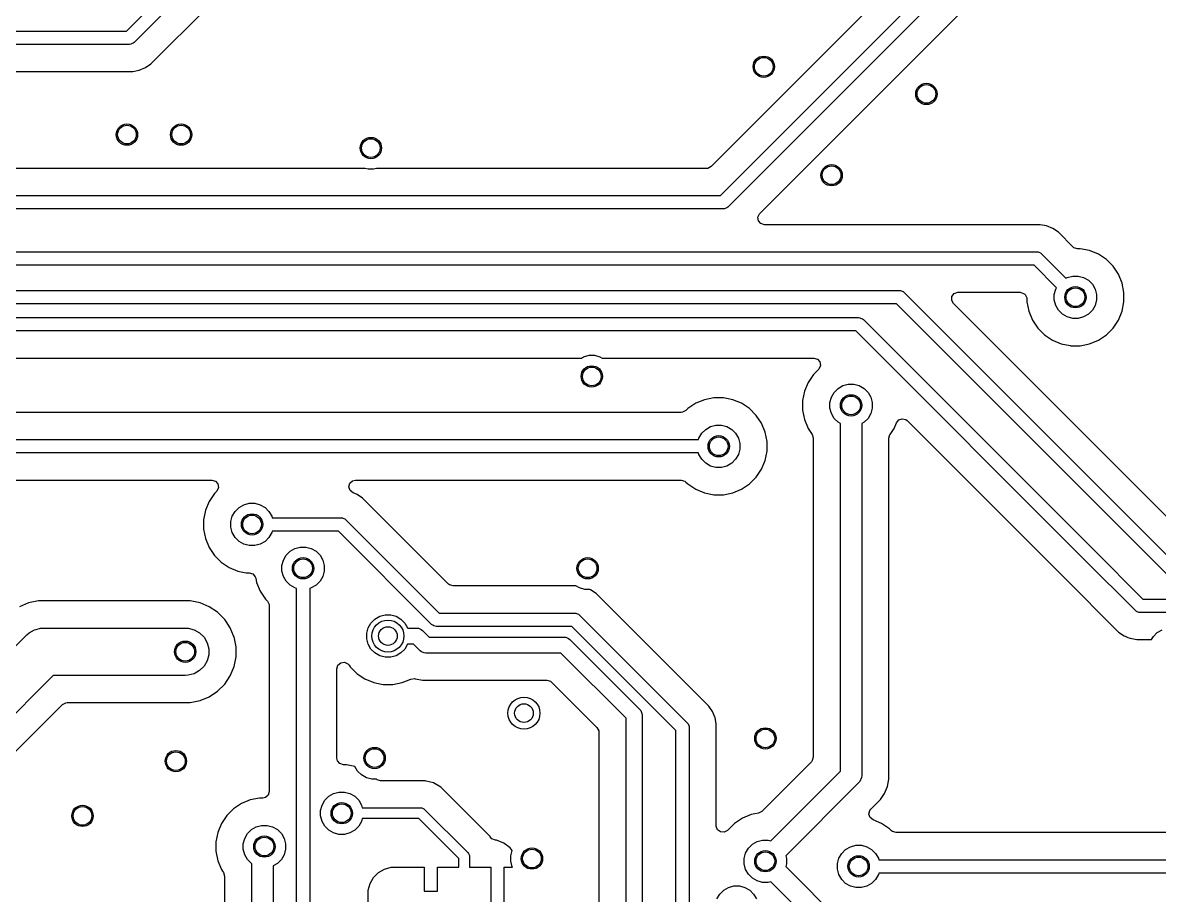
# Model space of a CAD drawing. Header units: inches. Extents: x -2.18 to 1.8, y 0.44 to 2.81.
# Drawn here: x -0.247 to 0.592, y 1.184 to 1.827 of the extents above; entities that cross this region are included whole.
import ezdxf

# ---------------------------------------------------------------- set-up
doc = ezdxf.new("R2010")
doc.units = ezdxf.units.IN
doc.header["$MEASUREMENT"] = 0
doc.layers.add('BLACK', color=250, linetype='CONTINUOUS')

msp = doc.modelspace()

# ---------------------------------------------------------------- linework, layer by layer
at = {"layer": 'BLACK', "linetype": 'CONTINUOUS'}
for p, q in [((0.56677, 2.02704), (0.2611, 1.72137)), ((0.26796, 1.69992), (0.57919, 2.01115)), ((0.58471, 2.00275), (0.27348, 1.69152)), ((0.29709, 1.68682), (0.59157, 1.9813)), ((-0.17022, 1.82138), (-0.13073, 1.86087)), ((-0.11974, 1.85793), (-0.1647, 1.81298)), ((-0.15228, 1.79708), (-0.11032, 1.83904)), ((-0.78396, 1.82138), (-0.17022, 1.82138)), ((-0.1667, 1.81185), (-0.16722, 1.81163)), ((-0.16544, 1.81236), (-0.1667, 1.81185)), ((-0.1647, 1.81298), (-0.16544, 1.81237)), ((-0.16544, 1.81237), (-0.16544, 1.81236)), ((-0.16818, 1.81154), (-0.78193, 1.81154)), ((-0.16722, 1.81163), (-0.16818, 1.81154)), ((-0.16722, 1.81163), (-0.16722, 1.81163)), ((-0.15636, 1.79435), (-0.15228, 1.79708)), ((-0.26309, 1.79152), (-0.16572, 1.79152)), ((-0.16572, 1.79152), (-0.1609, 1.79247)), ((-0.16572, 1.79152), (-0.16572, 1.79152)), ((-0.1609, 1.79247), (-0.15636, 1.79435)), ((0.00588, 1.71994), (-0.31234, 1.71994)), ((0.00794, 1.71939), (0.00588, 1.71994)), ((0.01412, 1.71994), (0.01206, 1.71939)), ((0.25765, 1.71994), (0.01412, 1.71994)), ((0.25868, 1.72005), (0.25765, 1.71994)), ((0.2611, 1.72137), (0.25868, 1.72005)), ((0.01206, 1.71939), (0.00794, 1.71939)), ((-0.32515, 1.69992), (0.26796, 1.69992)), ((0.27, 1.69008), (-0.32515, 1.69008)), ((0.27096, 1.69017), (0.27, 1.69008)), ((0.27148, 1.69039), (0.27096, 1.69017)), ((0.27096, 1.69017), (0.27096, 1.69017)), ((0.27273, 1.69091), (0.27148, 1.69039)), ((0.27348, 1.69152), (0.27273, 1.69091)), ((0.27273, 1.69091), (0.27273, 1.69091)), ((0.29571, 1.68406), (0.29685, 1.68656)), ((0.29685, 1.68656), (0.29709, 1.68682)), ((0.2961, 1.68134), (0.29571, 1.68406)), ((0.2979, 1.67926), (0.2961, 1.68134)), ((0.30054, 1.67848), (0.2979, 1.67926)), ((0.50391, 1.67848), (0.30054, 1.67848)), ((0.50873, 1.67753), (0.50391, 1.67848)), ((0.50391, 1.67848), (0.50391, 1.67848)), ((0.51327, 1.67565), (0.50873, 1.67753)), ((0.50873, 1.67753), (0.50873, 1.67753)), ((0.51736, 1.67292), (0.51327, 1.67565)), ((0.51327, 1.67565), (0.51327, 1.67565)), ((0.52807, 1.6622), (0.51736, 1.67292)), ((0.51736, 1.67292), (0.51736, 1.67292)), ((0.52889, 1.66154), (0.52807, 1.6622)), ((0.53153, 1.66077), (0.52889, 1.66154)), ((0.53352, 1.66077), (0.53153, 1.66077)), ((0.54043, 1.65939), (0.53352, 1.66077)), ((0.53352, 1.66077), (0.53352, 1.66077)), ((-0.34515, 1.65846), (0.50146, 1.65846)), ((0.50146, 1.65846), (0.50242, 1.65837)), ((0.50242, 1.65837), (0.50242, 1.65837)), ((0.50242, 1.65837), (0.50285, 1.65819)), ((0.50285, 1.65819), (0.50419, 1.65764)), ((0.50419, 1.65764), (0.50419, 1.65763)), ((0.50419, 1.65763), (0.50494, 1.65702)), ((0.50494, 1.65702), (0.52298, 1.63898)), ((0.54694, 1.6567), (0.54043, 1.65939)), ((0.54043, 1.65939), (0.54043, 1.65939)), ((0.5528, 1.65278), (0.54694, 1.6567)), ((0.54694, 1.6567), (0.54694, 1.6567)), ((0.55778, 1.6478), (0.5528, 1.65278)), ((0.5528, 1.65278), (0.5528, 1.65278)), ((0.49942, 1.64862), (-0.34515, 1.64862)), ((0.51602, 1.63202), (0.49942, 1.64862)), ((0.5617, 1.64194), (0.55778, 1.6478)), ((0.55778, 1.6478), (0.55778, 1.6478)), ((0.52298, 1.63898), (0.52397, 1.63955)), ((0.52397, 1.63955), (0.52794, 1.64061)), ((0.52794, 1.64061), (0.53206, 1.64061)), ((0.53206, 1.64061), (0.53603, 1.63955)), ((0.53603, 1.63955), (0.53959, 1.63749)), ((0.53959, 1.63749), (0.54249, 1.63459)), ((0.56439, 1.63543), (0.5617, 1.64194)), ((0.5617, 1.64194), (0.5617, 1.64194)), ((0.5617, 1.64194), (0.5617, 1.64194)), ((-0.39515, 1.62992), (0.4, 1.62992)), ((0.4, 1.62992), (0.40096, 1.62983)), ((0.40096, 1.62983), (0.40096, 1.62983)), ((0.40096, 1.62983), (0.40148, 1.62961)), ((0.40148, 1.62961), (0.40273, 1.62909)), ((0.40273, 1.62909), (0.40273, 1.62909)), ((0.40273, 1.62909), (0.40348, 1.62848)), ((0.40348, 1.62848), (0.61204, 1.41992)), ((0.43888, 1.62543), (0.44053, 1.62763)), ((0.44053, 1.62763), (0.44311, 1.62859)), ((0.44311, 1.62859), (0.44346, 1.6286)), ((0.44346, 1.6286), (0.4891, 1.6286)), ((0.4891, 1.6286), (0.49174, 1.62783)), ((0.49174, 1.62783), (0.49256, 1.62717)), ((0.51439, 1.62706), (0.51545, 1.63103)), ((0.51545, 1.63103), (0.51602, 1.63202)), ((0.54249, 1.63459), (0.54455, 1.63103)), ((0.54455, 1.63103), (0.54561, 1.62706)), ((0.56577, 1.62852), (0.56439, 1.63543)), ((0.56577, 1.62148), (0.56577, 1.62852)), ((0.39796, 1.62008), (-0.39515, 1.62008)), ((0.60652, 1.41152), (0.39796, 1.62008)), ((0.43869, 1.62268), (0.43888, 1.62543)), ((0.44, 1.62027), (0.43869, 1.62268)), ((0.6189, 1.44137), (0.44, 1.62027)), ((0.49256, 1.62717), (0.4928, 1.62693)), ((0.4928, 1.62693), (0.49412, 1.62451)), ((0.49412, 1.62451), (0.49423, 1.62347)), ((0.49423, 1.62347), (0.49423, 1.62148)), ((0.49423, 1.62148), (0.49561, 1.61457)), ((0.51439, 1.62294), (0.51439, 1.62706)), ((0.51545, 1.61897), (0.51439, 1.62294)), ((0.51751, 1.61541), (0.51545, 1.61897)), ((0.54455, 1.61897), (0.54249, 1.61541)), ((0.54561, 1.62294), (0.54455, 1.61897)), ((0.54561, 1.62706), (0.54561, 1.62294)), ((0.56439, 1.61457), (0.56577, 1.62148)), ((0.49561, 1.61457), (0.49561, 1.61457)), ((0.49561, 1.61457), (0.4983, 1.60806)), ((0.52041, 1.61251), (0.51751, 1.61541)), ((0.52397, 1.61045), (0.52041, 1.61251)), ((0.52794, 1.60939), (0.52397, 1.61045)), ((0.53603, 1.61045), (0.53206, 1.60939)), ((0.53959, 1.61251), (0.53603, 1.61045)), ((0.54249, 1.61541), (0.53959, 1.61251)), ((0.5617, 1.60806), (0.56439, 1.61457)), ((-0.37504, 1.60992), (0.37, 1.60992)), ((0.37, 1.60992), (0.37096, 1.60983)), ((0.37096, 1.60983), (0.37096, 1.60983)), ((0.37096, 1.60983), (0.37148, 1.60961)), ((0.37148, 1.60961), (0.37273, 1.60909)), ((0.37273, 1.60909), (0.37273, 1.60909)), ((0.37273, 1.60909), (0.37348, 1.60848)), ((0.37348, 1.60848), (0.54348, 1.43848)), ((0.4983, 1.60806), (0.4983, 1.60806)), ((0.4983, 1.60806), (0.50222, 1.6022)), ((0.50222, 1.6022), (0.50222, 1.6022)), ((0.50222, 1.6022), (0.5072, 1.59722)), ((0.53206, 1.60939), (0.52794, 1.60939)), ((0.5528, 1.59722), (0.55778, 1.6022)), ((0.55778, 1.6022), (0.5617, 1.60806)), ((0.36796, 1.60008), (-0.373, 1.60008)), ((0.53652, 1.43152), (0.36796, 1.60008)), ((0.5072, 1.59722), (0.5072, 1.59722)), ((0.5072, 1.59722), (0.51306, 1.5933)), ((0.54694, 1.5933), (0.5528, 1.59722)), ((0.51306, 1.5933), (0.51306, 1.5933)), ((0.51306, 1.5933), (0.51306, 1.5933)), ((0.51306, 1.5933), (0.51957, 1.59061)), ((0.51957, 1.59061), (0.52608, 1.58931)), ((0.52608, 1.58931), (0.52648, 1.58923)), ((0.52648, 1.58923), (0.52648, 1.58923)), ((0.52648, 1.58923), (0.52648, 1.58923)), ((0.52648, 1.58923), (0.53352, 1.58923)), ((0.53352, 1.58923), (0.54043, 1.59061)), ((0.53352, 1.58923), (0.53352, 1.58923)), ((0.54043, 1.59061), (0.54694, 1.5933)), ((-0.36269, 1.58006), (0.16534, 1.58006)), ((0.16534, 1.58006), (0.16704, 1.58105)), ((0.16704, 1.58105), (0.17102, 1.58211)), ((0.17102, 1.58211), (0.17513, 1.58211)), ((0.17513, 1.58211), (0.1791, 1.58105)), ((0.1791, 1.58105), (0.18081, 1.58006)), ((0.18081, 1.58006), (0.33694, 1.58006)), ((0.33694, 1.58006), (0.33958, 1.57928)), ((0.33958, 1.57928), (0.34138, 1.57721)), ((0.34138, 1.57721), (0.34177, 1.57448)), ((0.34039, 1.57173), (0.33665, 1.56798)), ((0.34063, 1.57198), (0.34039, 1.57173)), ((0.34177, 1.57448), (0.34063, 1.57198)), ((0.33273, 1.56212), (0.33004, 1.55561)), ((0.33665, 1.56798), (0.33273, 1.56212)), ((0.33273, 1.56212), (0.33273, 1.56212)), ((0.33665, 1.56798), (0.33665, 1.56798)), ((0.3584, 1.55973), (0.36237, 1.56079)), ((0.36237, 1.56079), (0.36648, 1.56079)), ((0.36648, 1.56079), (0.37046, 1.55973)), ((0.33004, 1.55561), (0.32866, 1.5487)), ((0.33004, 1.55561), (0.33004, 1.55561)), ((0.34988, 1.5512), (0.35194, 1.55476)), ((0.35194, 1.55476), (0.35484, 1.55767)), ((0.35484, 1.55767), (0.3584, 1.55973)), ((0.37046, 1.55973), (0.37402, 1.55767)), ((0.37402, 1.55767), (0.37692, 1.55476)), ((0.37692, 1.55476), (0.37898, 1.5512)), ((0.24975, 1.5467), (0.24389, 1.54278)), ((0.25626, 1.54939), (0.24975, 1.5467)), ((0.24975, 1.5467), (0.24975, 1.5467)), ((0.26317, 1.55077), (0.25626, 1.54939)), ((0.25626, 1.54939), (0.25626, 1.54939)), ((0.27022, 1.55077), (0.26317, 1.55077)), ((0.26317, 1.55077), (0.26317, 1.55077)), ((0.27713, 1.54939), (0.27022, 1.55077)), ((0.27022, 1.55077), (0.27022, 1.55077)), ((0.28364, 1.5467), (0.27713, 1.54939)), ((0.27713, 1.54939), (0.27713, 1.54939)), ((0.28949, 1.54278), (0.28364, 1.5467)), ((0.28364, 1.5467), (0.28364, 1.5467)), ((0.32866, 1.5487), (0.32866, 1.54165)), ((0.34882, 1.54723), (0.34988, 1.5512)), ((0.34882, 1.54312), (0.34882, 1.54723)), ((0.37898, 1.5512), (0.38004, 1.54723)), ((0.38004, 1.54723), (0.38004, 1.54312)), ((0.23903, 1.53994), (-0.44362, 1.53994)), ((0.24007, 1.54005), (0.23903, 1.53994)), ((0.24248, 1.54137), (0.24007, 1.54005)), ((0.24389, 1.54278), (0.24248, 1.54137)), ((0.24389, 1.54278), (0.24389, 1.54278)), ((0.29448, 1.5378), (0.28949, 1.54278)), ((0.28949, 1.54278), (0.28949, 1.54278)), ((0.29839, 1.53194), (0.29448, 1.5378)), ((0.29448, 1.5378), (0.29448, 1.5378)), ((0.32866, 1.54165), (0.33004, 1.53474)), ((0.34988, 1.53915), (0.34882, 1.54312)), ((0.35194, 1.53559), (0.34988, 1.53915)), ((0.35484, 1.53268), (0.35194, 1.53559)), ((0.37692, 1.53559), (0.37402, 1.53268)), ((0.37898, 1.53915), (0.37692, 1.53559)), ((0.38004, 1.54312), (0.37898, 1.53915)), ((0.39956, 1.53449), (0.40217, 1.53536)), ((0.40217, 1.53536), (0.40483, 1.53468)), ((0.2542, 1.52459), (0.25711, 1.52749)), ((0.25711, 1.52749), (0.26067, 1.52955)), ((0.26067, 1.52955), (0.26464, 1.53061)), ((0.26464, 1.53061), (0.26875, 1.53061)), ((0.26875, 1.53061), (0.27272, 1.52955)), ((0.27272, 1.52955), (0.27628, 1.52749)), ((0.27628, 1.52749), (0.27919, 1.52459)), ((0.30109, 1.52543), (0.29839, 1.53194)), ((0.29839, 1.53194), (0.29839, 1.53194)), ((0.29839, 1.53194), (0.29839, 1.53194)), ((0.33004, 1.53474), (0.33004, 1.53474)), ((0.33004, 1.53474), (0.33273, 1.52823)), ((0.33273, 1.52823), (0.33273, 1.52823)), ((0.33273, 1.52823), (0.33571, 1.52377)), ((0.35656, 1.53169), (0.35484, 1.53268)), ((0.35656, 1.27541), (0.35656, 1.53169)), ((0.37402, 1.53268), (0.3723, 1.53169)), ((0.3723, 1.53169), (0.3723, 1.27215)), ((0.39315, 1.52377), (0.39613, 1.52823)), ((0.39613, 1.52823), (0.39783, 1.53235)), ((0.39613, 1.52823), (0.39613, 1.52823)), ((0.39613, 1.52823), (0.39613, 1.52823)), ((0.39783, 1.53235), (0.39956, 1.53449)), ((0.40483, 1.53468), (0.40579, 1.53393)), ((0.40579, 1.53393), (0.52063, 1.4191)), ((-0.47515, 1.51992), (0.25185, 1.51992)), ((0.25185, 1.51992), (0.25214, 1.52103)), ((0.25214, 1.52103), (0.2542, 1.52459)), ((0.27919, 1.52459), (0.28124, 1.52103)), ((0.28124, 1.52103), (0.28231, 1.51706)), ((0.30246, 1.51852), (0.30109, 1.52543)), ((0.30246, 1.51148), (0.30246, 1.51852)), ((0.33571, 1.52377), (0.33653, 1.52115)), ((0.33653, 1.52115), (0.33654, 1.52106)), ((0.33654, 1.52106), (0.33654, 1.28572)), ((0.39232, 1.52106), (0.3931, 1.5237)), ((0.39232, 1.2694), (0.39232, 1.52106)), ((0.3931, 1.5237), (0.39315, 1.52377)), ((0.25185, 1.51008), (-0.47515, 1.51008)), ((0.25214, 1.50897), (0.25185, 1.51008)), ((0.28231, 1.51294), (0.28124, 1.50897)), ((0.28231, 1.51706), (0.28231, 1.51294)), ((0.30109, 1.50457), (0.30246, 1.51148)), ((0.2542, 1.50541), (0.25214, 1.50897)), ((0.25711, 1.50251), (0.2542, 1.50541)), ((0.26067, 1.50045), (0.25711, 1.50251)), ((0.27628, 1.50251), (0.27272, 1.50045)), ((0.27919, 1.50541), (0.27628, 1.50251)), ((0.28124, 1.50897), (0.27919, 1.50541)), ((0.29839, 1.49806), (0.30109, 1.50457)), ((0.26464, 1.49939), (0.26067, 1.50045)), ((0.26875, 1.49939), (0.26464, 1.49939)), ((0.27272, 1.50045), (0.26875, 1.49939)), ((0.29448, 1.4922), (0.29839, 1.49806)), ((-0.46234, 1.49006), (-0.10731, 1.49006)), ((-0.10731, 1.49006), (-0.10467, 1.48928)), ((-0.10467, 1.48928), (-0.10287, 1.48721)), ((-0.10287, 1.48721), (-0.10248, 1.48448)), ((-0.00615, 1.485), (-0.00547, 1.48767)), ((-0.00528, 1.48239), (-0.00615, 1.485)), ((-0.00547, 1.48767), (-0.00346, 1.48954)), ((-0.00346, 1.48954), (-0.00127, 1.49006)), ((-0.00127, 1.49006), (0.23903, 1.49006)), ((0.23903, 1.49006), (0.24167, 1.48928)), ((0.24167, 1.48928), (0.24248, 1.48863)), ((0.24248, 1.48863), (0.24389, 1.48722)), ((0.24389, 1.48722), (0.24389, 1.48722)), ((0.24389, 1.48722), (0.24975, 1.4833)), ((0.28364, 1.4833), (0.28949, 1.48722)), ((0.28949, 1.48722), (0.29448, 1.4922)), ((-0.10546, 1.48012), (-0.10937, 1.47427)), ((-0.10386, 1.48173), (-0.10546, 1.48012)), ((-0.10546, 1.48012), (-0.10546, 1.48012)), ((-0.10362, 1.48198), (-0.10386, 1.48173)), ((-0.10248, 1.48448), (-0.10362, 1.48198)), ((-0.00314, 1.48067), (-0.00528, 1.48239)), ((-0.00014, 1.47943), (-0.00314, 1.48067)), ((0.00394, 1.4767), (-0.00014, 1.47943)), ((-0.00014, 1.47943), (-0.00014, 1.47943)), ((0.06726, 1.41338), (0.00394, 1.4767)), ((0.00394, 1.4767), (0.00394, 1.4767)), ((0.24975, 1.4833), (0.24975, 1.4833)), ((0.24975, 1.4833), (0.24975, 1.4833)), ((0.24975, 1.4833), (0.25626, 1.48061)), ((0.25626, 1.48061), (0.2622, 1.47943)), ((0.2622, 1.47943), (0.26317, 1.47923)), ((0.26317, 1.47923), (0.26317, 1.47923)), ((0.26317, 1.47923), (0.26317, 1.47923)), ((0.26317, 1.47923), (0.27022, 1.47923)), ((0.27022, 1.47923), (0.27713, 1.48061)), ((0.27022, 1.47923), (0.27022, 1.47923)), ((0.27713, 1.48061), (0.28364, 1.4833)), ((-0.10937, 1.47427), (-0.11207, 1.46776)), ((-0.10937, 1.47427), (-0.10937, 1.47427)), ((-0.09017, 1.46691), (-0.08726, 1.46982)), ((-0.08726, 1.46982), (-0.0837, 1.47187)), ((-0.0837, 1.47187), (-0.07973, 1.47294)), ((-0.07973, 1.47294), (-0.07562, 1.47294)), ((-0.07562, 1.47294), (-0.07165, 1.47187)), ((-0.07165, 1.47187), (-0.06809, 1.46982)), ((-0.06809, 1.46982), (-0.06518, 1.46691)), ((-0.11207, 1.46776), (-0.11344, 1.46085)), ((-0.11344, 1.46085), (-0.11344, 1.4538)), ((-0.11207, 1.46776), (-0.11207, 1.46776)), ((-0.09329, 1.45938), (-0.09223, 1.46335)), ((-0.09223, 1.46335), (-0.09017, 1.46691)), ((-0.06518, 1.46691), (-0.06313, 1.46335)), ((-0.06313, 1.46335), (-0.06283, 1.46224)), ((-0.06283, 1.46224), (-0.01196, 1.46224)), ((-0.01196, 1.46224), (-0.011, 1.46215)), ((-0.011, 1.46215), (-0.011, 1.46215)), ((-0.011, 1.46215), (-0.01059, 1.46198)), ((-0.01059, 1.46198), (-0.00922, 1.46141)), ((-0.00922, 1.46141), (-0.00922, 1.46141)), ((-0.00922, 1.46141), (-0.00848, 1.4608)), ((-0.00848, 1.4608), (0.0604, 1.39193)), ((-0.11344, 1.4538), (-0.11207, 1.44689)), ((-0.09329, 1.45527), (-0.09329, 1.45938)), ((-0.09223, 1.4513), (-0.09329, 1.45527)), ((-0.09017, 1.44774), (-0.09223, 1.4513)), ((-0.06313, 1.4513), (-0.06518, 1.44774)), ((-0.06283, 1.4524), (-0.06313, 1.4513)), ((-0.01399, 1.4524), (-0.06283, 1.4524)), ((0.05488, 1.38353), (-0.01399, 1.4524)), ((-0.11207, 1.44689), (-0.11207, 1.44689)), ((-0.11207, 1.44689), (-0.10937, 1.44038)), ((-0.08726, 1.44483), (-0.09017, 1.44774)), ((-0.0837, 1.44277), (-0.08726, 1.44483)), ((-0.07973, 1.44171), (-0.0837, 1.44277)), ((-0.07165, 1.44277), (-0.07562, 1.44171)), ((-0.06809, 1.44483), (-0.07165, 1.44277)), ((-0.06518, 1.44774), (-0.06809, 1.44483)), ((-0.10937, 1.44038), (-0.10937, 1.44038)), ((-0.10937, 1.44038), (-0.10546, 1.43452)), ((-0.10546, 1.43452), (-0.10546, 1.43452)), ((-0.10546, 1.43452), (-0.10048, 1.42954)), ((-0.07562, 1.44171), (-0.07973, 1.44171)), ((-0.05455, 1.43103), (-0.05249, 1.43459)), ((-0.05249, 1.43459), (-0.04959, 1.43749)), ((-0.04959, 1.43749), (-0.04603, 1.43955)), ((-0.04603, 1.43955), (-0.04206, 1.44061)), ((-0.04206, 1.44061), (-0.03794, 1.44061)), ((-0.03794, 1.44061), (-0.03397, 1.43955)), ((-0.03397, 1.43955), (-0.03041, 1.43749)), ((-0.03041, 1.43749), (-0.02751, 1.43459)), ((-0.02751, 1.43459), (-0.02545, 1.43103)), ((0.54348, 1.43848), (0.57976, 1.4022)), ((-0.10048, 1.42954), (-0.10048, 1.42954)), ((-0.10048, 1.42954), (-0.09462, 1.42563)), ((-0.05561, 1.42706), (-0.05455, 1.43103)), ((-0.05561, 1.42294), (-0.05561, 1.42706)), ((-0.02545, 1.43103), (-0.02439, 1.42706)), ((-0.02439, 1.42706), (-0.02439, 1.42294)), ((0.57424, 1.3938), (0.53652, 1.43152)), ((-0.09462, 1.42563), (-0.09462, 1.42563)), ((-0.09462, 1.42563), (-0.09462, 1.42563)), ((-0.09462, 1.42563), (-0.08811, 1.42293)), ((-0.08811, 1.42293), (-0.08201, 1.42172)), ((-0.08201, 1.42172), (-0.0812, 1.42156)), ((-0.0812, 1.42156), (-0.0812, 1.42156)), ((-0.0812, 1.42156), (-0.0812, 1.42156)), ((-0.0812, 1.42156), (-0.07979, 1.42156)), ((-0.07979, 1.42156), (-0.07715, 1.42078)), ((-0.07715, 1.42078), (-0.07535, 1.4187)), ((-0.07535, 1.4187), (-0.075, 1.41763)), ((-0.075, 1.41763), (-0.07439, 1.41457)), ((-0.05455, 1.41897), (-0.05561, 1.42294)), ((-0.05249, 1.41541), (-0.05455, 1.41897)), ((-0.02545, 1.41897), (-0.02751, 1.41541)), ((-0.02439, 1.42294), (-0.02545, 1.41897)), ((0.52063, 1.4191), (0.56182, 1.37791)), ((-0.07439, 1.41457), (-0.07439, 1.41457)), ((-0.07439, 1.41457), (-0.0717, 1.40806)), ((-0.04959, 1.41251), (-0.05249, 1.41541)), ((-0.04603, 1.41045), (-0.04959, 1.41251)), ((-0.04492, 1.41015), (-0.04603, 1.41045)), ((-0.04492, 0.95651), (-0.04492, 1.41015)), ((-0.03397, 1.41045), (-0.03508, 1.41015)), ((-0.03508, 1.41015), (-0.03508, 0.95855)), ((-0.03041, 1.41251), (-0.03397, 1.41045)), ((-0.02751, 1.41541), (-0.03041, 1.41251)), ((0.06807, 1.41272), (0.06726, 1.41338)), ((0.07071, 1.41195), (0.06807, 1.41272)), ((0.16138, 1.41195), (0.07071, 1.41195)), ((0.16397, 1.41045), (0.16138, 1.41195)), ((0.16794, 1.40939), (0.16397, 1.41045)), ((0.17154, 1.40939), (0.16794, 1.40939)), ((0.17221, 1.40911), (0.17154, 1.40939)), ((-0.23531, 1.40091), (-0.24256, 1.39946)), ((-0.12331, 1.40091), (-0.23531, 1.40091)), ((-0.23531, 1.40091), (-0.23531, 1.40091)), ((-0.11606, 1.39946), (-0.12331, 1.40091)), ((-0.12331, 1.40091), (-0.12331, 1.40091)), ((-0.0717, 1.40806), (-0.0717, 1.40806)), ((-0.0717, 1.40806), (-0.06778, 1.4022)), ((-0.06778, 1.4022), (-0.06778, 1.4022)), ((-0.06778, 1.4022), (-0.06637, 1.40079)), ((-0.06637, 1.40079), (-0.06505, 1.39837)), ((0.17629, 1.40638), (0.17221, 1.40911)), ((0.17221, 1.40911), (0.17221, 1.40911)), ((0.21705, 1.36562), (0.17629, 1.40638)), ((0.17629, 1.40638), (0.17629, 1.40638)), ((0.57976, 1.4022), (0.84735, 1.4022)), ((-0.24256, 1.39946), (-0.24939, 1.39664)), ((-0.24256, 1.39946), (-0.24256, 1.39946)), ((-0.10924, 1.39664), (-0.11606, 1.39946)), ((-0.11606, 1.39946), (-0.11606, 1.39946)), ((-0.10309, 1.39253), (-0.10924, 1.39664)), ((-0.10924, 1.39664), (-0.10924, 1.39664)), ((-0.09786, 1.3873), (-0.10309, 1.39253)), ((-0.10309, 1.39253), (-0.10309, 1.39253)), ((-0.06505, 1.39837), (-0.06494, 1.39734)), ((-0.06494, 1.39734), (-0.06494, 1.26033)), ((0.57498, 1.39319), (0.57424, 1.3938)), ((0.57676, 1.39246), (0.57498, 1.39319)), ((0.57772, 1.39236), (0.57676, 1.39246)), ((0.84531, 1.39236), (0.57772, 1.39236)), ((-0.09679, 1.38569), (-0.09786, 1.3873)), ((-0.09786, 1.3873), (-0.09786, 1.3873)), ((-0.09376, 1.38116), (-0.09679, 1.38569)), ((0.00805, 1.38103), (0.0101, 1.38459)), ((0.0101, 1.38459), (0.01301, 1.38749)), ((0.01301, 1.38749), (0.01657, 1.38955)), ((0.01657, 1.38955), (0.02054, 1.39061)), ((0.02054, 1.39061), (0.02465, 1.39061)), ((0.02465, 1.39061), (0.02862, 1.38955)), ((0.02862, 1.38955), (0.03219, 1.38749)), ((0.03219, 1.38749), (0.03509, 1.38459)), ((0.03509, 1.38459), (0.03715, 1.38103)), ((0.0604, 1.39193), (0.16039, 1.39193)), ((0.16039, 1.39193), (0.16135, 1.39183)), ((0.16135, 1.39183), (0.16135, 1.39183)), ((0.16135, 1.39183), (0.16187, 1.39162)), ((0.16187, 1.39162), (0.16313, 1.3911)), ((0.16313, 1.3911), (0.16313, 1.3911)), ((0.16313, 1.3911), (0.16387, 1.39049)), ((0.16387, 1.39049), (0.24348, 1.31088)), ((-0.29237, 1.32737), (-0.24399, 1.37576)), ((-0.24399, 1.37576), (-0.24227, 1.37727)), ((-0.24227, 1.37727), (-0.23831, 1.37955)), ((-0.24227, 1.37727), (-0.24227, 1.37727)), ((-0.23831, 1.37955), (-0.23694, 1.37992)), ((-0.23694, 1.37992), (-0.2339, 1.38074)), ((-0.2339, 1.38074), (-0.23161, 1.38089)), ((-0.2339, 1.38074), (-0.2339, 1.38074)), ((-0.23161, 1.38089), (-0.12701, 1.38089)), ((-0.12701, 1.38089), (-0.12472, 1.38074)), ((-0.12472, 1.38074), (-0.12031, 1.37955)), ((-0.12031, 1.37955), (-0.11635, 1.37727)), ((-0.11635, 1.37727), (-0.11312, 1.37404)), ((-0.09128, 1.37518), (-0.09376, 1.38116)), ((-0.09376, 1.38116), (-0.09376, 1.38116)), ((0.00699, 1.37706), (0.00805, 1.38103)), ((0.00699, 1.37294), (0.00699, 1.37706)), ((0.03715, 1.38103), (0.03718, 1.38091)), ((0.03718, 1.38091), (0.04392, 1.38091)), ((0.04392, 1.38091), (0.04507, 1.38079)), ((0.04507, 1.38079), (0.04521, 1.38074)), ((0.04521, 1.38074), (0.0472, 1.37991)), ((0.0472, 1.37991), (0.0481, 1.37918)), ((0.0481, 1.37918), (0.05306, 1.37421)), ((0.05562, 1.38292), (0.05488, 1.38353)), ((0.05657, 1.38252), (0.05562, 1.38292)), ((0.05562, 1.38292), (0.05562, 1.38292)), ((0.0574, 1.38218), (0.05657, 1.38252)), ((0.05836, 1.38209), (0.0574, 1.38218)), ((0.0574, 1.38218), (0.0574, 1.38218)), ((0.15836, 1.38209), (0.05836, 1.38209)), ((0.23508, 1.30536), (0.15836, 1.38209)), ((0.56182, 1.37791), (0.56182, 1.37791)), ((0.56182, 1.37791), (0.5659, 1.37518)), ((0.58751, 1.37459), (0.59041, 1.37749)), ((0.59041, 1.37749), (0.59397, 1.37955)), ((-0.11312, 1.37404), (-0.11084, 1.37008)), ((-0.11084, 1.37008), (-0.10966, 1.36567)), ((-0.09093, 1.37433), (-0.09128, 1.37518)), ((-0.08949, 1.36708), (-0.09093, 1.37433)), ((0.00805, 1.36897), (0.00699, 1.37294)), ((0.0101, 1.36541), (0.00805, 1.36897)), ((0.03715, 1.36897), (0.03509, 1.36541)), ((0.03718, 1.36909), (0.03715, 1.36897)), ((0.04147, 1.36909), (0.03718, 1.36909)), ((0.04644, 1.36413), (0.04147, 1.36909)), ((0.05306, 1.37421), (0.15265, 1.37421)), ((0.15265, 1.37421), (0.1538, 1.3741)), ((0.1538, 1.3741), (0.15441, 1.37385)), ((0.15441, 1.37385), (0.15593, 1.37322)), ((0.15593, 1.37322), (0.15682, 1.37248)), ((0.15682, 1.37248), (0.2084, 1.3209)), ((0.5659, 1.37518), (0.5659, 1.37518)), ((0.5659, 1.37518), (0.5666, 1.37489)), ((0.5666, 1.37489), (0.56871, 1.37402)), ((0.56871, 1.37402), (0.56871, 1.37402)), ((0.56871, 1.37402), (0.56871, 1.37402)), ((0.56871, 1.37402), (0.57044, 1.3733)), ((0.57044, 1.3733), (0.57526, 1.37234)), ((0.57526, 1.37234), (0.57526, 1.37234)), ((0.57526, 1.37234), (0.57526, 1.37234)), ((0.57526, 1.37234), (0.57526, 1.37234)), ((0.57526, 1.37234), (0.58017, 1.37234)), ((0.58017, 1.37234), (0.58621, 1.37234)), ((0.58621, 1.37234), (0.58751, 1.37459)), ((-0.10966, 1.3611), (-0.11084, 1.35669)), ((-0.10966, 1.36567), (-0.10966, 1.3611)), ((-0.09093, 1.35244), (-0.08949, 1.35969)), ((-0.08949, 1.35969), (-0.08949, 1.36708)), ((0.01301, 1.36251), (0.0101, 1.36541)), ((0.01657, 1.36045), (0.01301, 1.36251)), ((0.02054, 1.35939), (0.01657, 1.36045)), ((0.02465, 1.35939), (0.02054, 1.35939)), ((0.02862, 1.36045), (0.02465, 1.35939)), ((0.03219, 1.36251), (0.02862, 1.36045)), ((0.03509, 1.36541), (0.03219, 1.36251)), ((0.04733, 1.3634), (0.04644, 1.36413)), ((0.04858, 1.36288), (0.04733, 1.3634)), ((0.04946, 1.36252), (0.04858, 1.36288)), ((0.05061, 1.3624), (0.04946, 1.36252)), ((0.1502, 1.3624), (0.05061, 1.3624)), ((0.19832, 1.31428), (0.1502, 1.3624)), ((0.2559, 1.32677), (0.21705, 1.36562)), ((-0.11312, 1.35273), (-0.11635, 1.3495)), ((-0.11084, 1.35669), (-0.11312, 1.35273)), ((-0.09376, 1.34561), (-0.09093, 1.35244)), ((-0.01506, 1.35088), (-0.01428, 1.35352)), ((-0.01506, 1.28494), (-0.01506, 1.35088)), ((-0.01428, 1.35352), (-0.01221, 1.35533)), ((-0.01221, 1.35533), (-0.00948, 1.35572)), ((-0.00948, 1.35572), (-0.00698, 1.35457)), ((-0.00698, 1.35457), (-0.00612, 1.3536)), ((-0.00612, 1.3536), (-0.00518, 1.3522)), ((-0.00518, 1.3522), (-0.00518, 1.3522)), ((-0.00518, 1.3522), (-0.0002, 1.34722)), ((-0.22437, 1.34589), (-0.26763, 1.30263)), ((-0.12701, 1.34589), (-0.22437, 1.34589)), ((-0.12472, 1.34604), (-0.12701, 1.34589)), ((-0.12031, 1.34722), (-0.12472, 1.34604)), ((-0.11635, 1.3495), (-0.12031, 1.34722)), ((-0.09786, 1.33947), (-0.09376, 1.34561)), ((-0.0002, 1.34722), (-0.0002, 1.34722)), ((-0.0002, 1.34722), (0.00566, 1.3433)), ((0.00566, 1.3433), (0.00566, 1.3433)), ((0.00566, 1.3433), (0.00566, 1.3433)), ((0.00566, 1.3433), (0.01217, 1.34061)), ((0.03303, 1.34061), (0.03952, 1.34329)), ((0.03952, 1.34329), (0.04225, 1.34359)), ((0.04225, 1.34359), (0.04281, 1.34342)), ((0.04281, 1.34342), (0.04282, 1.34345)), ((0.04282, 1.34345), (0.04305, 1.34338)), ((0.04305, 1.34338), (0.04305, 1.34338)), ((0.04305, 1.34338), (0.04305, 1.34338)), ((0.04305, 1.34338), (0.04305, 1.34338)), ((0.04305, 1.34338), (0.04806, 1.34238)), ((0.04806, 1.34238), (0.04806, 1.34238)), ((0.04806, 1.34238), (0.04806, 1.34238)), ((0.04806, 1.34238), (0.13989, 1.34238)), ((0.13989, 1.34238), (0.14253, 1.34161)), ((-0.10924, 1.33014), (-0.10309, 1.33424)), ((-0.10309, 1.33424), (-0.09786, 1.33947)), ((0.01217, 1.34061), (0.01789, 1.33947)), ((0.01789, 1.33947), (0.01908, 1.33923)), ((0.01908, 1.33923), (0.01908, 1.33923)), ((0.01908, 1.33923), (0.01908, 1.33923)), ((0.01908, 1.33923), (0.02612, 1.33923)), ((0.02612, 1.33923), (0.03303, 1.34061)), ((0.02612, 1.33923), (0.02612, 1.33923)), ((0.14253, 1.34161), (0.14334, 1.34095)), ((0.14334, 1.34095), (0.17687, 1.30742)), ((-0.2175, 1.32444), (-0.21509, 1.32575)), ((-0.21509, 1.32575), (-0.21405, 1.32587)), ((-0.21405, 1.32587), (-0.12331, 1.32587)), ((-0.12331, 1.32587), (-0.11606, 1.32731)), ((-0.12331, 1.32587), (-0.12331, 1.32587)), ((-0.11606, 1.32731), (-0.10924, 1.33014)), ((0.25824, 1.32444), (0.2559, 1.32677)), ((-0.23694, 1.305), (-0.2175, 1.32444)), ((0.2084, 1.3209), (0.20914, 1.32001)), ((0.20914, 1.32001), (0.20947, 1.31922)), ((0.20947, 1.31922), (0.21002, 1.31788)), ((0.21002, 1.31788), (0.21013, 1.31673)), ((0.25937, 1.3233), (0.25824, 1.32444)), ((0.2621, 1.31922), (0.25937, 1.3233)), ((0.26398, 1.31468), (0.2621, 1.31922)), ((0.2621, 1.31922), (0.2621, 1.31922)), ((0.2621, 1.31922), (0.2621, 1.31922)), ((0.19832, 1.08131), (0.19832, 1.31428)), ((0.21013, 1.31673), (0.21013, 1.07886)), ((0.24348, 1.31088), (0.24409, 1.31014)), ((0.24409, 1.31014), (0.24456, 1.309)), ((0.24456, 1.309), (0.24483, 1.30836)), ((0.26424, 1.3134), (0.26398, 1.31468)), ((0.26494, 1.30986), (0.26424, 1.3134)), ((0.26494, 1.23503), (0.26494, 1.30986)), ((0.26494, 1.30986), (0.26494, 1.30986)), ((-0.25608, 1.28586), (-0.23694, 1.305)), ((0.17687, 1.30742), (0.17819, 1.305)), ((0.17819, 1.305), (0.1783, 1.30397)), ((0.1783, 1.30397), (0.1783, 1.09162)), ((0.23508, 0.8913), (0.23508, 1.30536)), ((0.24483, 1.30836), (0.24492, 1.3074)), ((0.24492, 1.3074), (0.24492, 0.89334)), ((-0.01462, 1.28291), (-0.01506, 1.28494)), ((0.33654, 1.28572), (0.33576, 1.28308)), ((-0.01282, 1.28083), (-0.01462, 1.28291)), ((-0.01018, 1.28006), (-0.01282, 1.28083)), ((-0.00793, 1.28006), (-0.01018, 1.28006)), ((-0.0017, 1.27882), (-0.00793, 1.28006)), ((-0.00793, 1.28006), (-0.00793, 1.28006)), ((0.00026, 1.27541), (-0.0017, 1.27882)), ((0.00317, 1.27251), (0.00026, 1.27541)), ((0.33511, 1.28227), (0.29847, 1.24563)), ((0.30511, 1.22396), (0.35656, 1.27541)), ((0.33576, 1.28308), (0.33511, 1.28227)), ((0.00673, 1.27045), (0.00317, 1.27251)), ((0.0107, 1.26939), (0.00673, 1.27045)), ((0.0141, 1.26939), (0.0107, 1.26939)), ((0.01455, 1.26902), (0.0141, 1.26939)), ((0.01719, 1.26825), (0.01455, 1.26902)), ((0.05008, 1.26825), (0.01719, 1.26825)), ((0.0509, 1.26803), (0.05008, 1.26825)), ((0.05008, 1.26825), (0.05008, 1.26825)), ((0.05313, 1.26743), (0.0509, 1.26803)), ((0.05618, 1.26662), (0.05313, 1.26743)), ((0.05313, 1.26743), (0.05313, 1.26743)), ((0.06164, 1.26346), (0.05618, 1.26662)), ((0.37, 1.26658), (0.31624, 1.21282)), ((0.37098, 1.26777), (0.37, 1.26658)), ((0.37215, 1.27061), (0.37098, 1.26777)), ((0.3723, 1.27215), (0.37215, 1.27061)), ((0.39125, 1.26401), (0.39232, 1.2694)), ((-0.06494, 1.26033), (-0.06572, 1.2577)), ((-0.02104, 1.25679), (-0.01748, 1.25884)), ((-0.01748, 1.25884), (-0.01351, 1.2599)), ((-0.01351, 1.2599), (-0.0094, 1.2599)), ((-0.0094, 1.2599), (-0.00543, 1.25884)), ((-0.00543, 1.25884), (-0.00187, 1.25679)), ((0.09799, 1.22711), (0.06164, 1.26346)), ((0.3861, 1.25436), (0.38915, 1.25893)), ((0.38915, 1.25893), (0.39052, 1.26225)), ((0.39052, 1.26225), (0.39125, 1.26401)), ((-0.08549, 1.25138), (-0.09134, 1.24747)), ((-0.07898, 1.25408), (-0.08549, 1.25138)), ((-0.08549, 1.25138), (-0.08549, 1.25138)), ((-0.07207, 1.25545), (-0.07898, 1.25408)), ((-0.07898, 1.25408), (-0.07898, 1.25408)), ((-0.06982, 1.25545), (-0.07207, 1.25545)), ((-0.06779, 1.25589), (-0.06982, 1.25545)), ((-0.06572, 1.2577), (-0.06779, 1.25589)), ((-0.02707, 1.24635), (-0.02601, 1.25032)), ((-0.02601, 1.25032), (-0.02395, 1.25388)), ((-0.02395, 1.25388), (-0.02104, 1.25679)), ((-0.00187, 1.25679), (0.00104, 1.25388)), ((0.00104, 1.25388), (0.00309, 1.25032)), ((0.00309, 1.25032), (0.00365, 1.24823)), ((0.37902, 1.24729), (0.3861, 1.25436)), ((-0.09633, 1.24249), (-0.10024, 1.23663)), ((-0.09134, 1.24747), (-0.09633, 1.24249)), ((-0.09633, 1.24249), (-0.09633, 1.24249)), ((-0.09134, 1.24747), (-0.09134, 1.24747)), ((-0.02707, 1.24224), (-0.02707, 1.24635)), ((-0.02601, 1.23826), (-0.02707, 1.24224)), ((0.00365, 1.24823), (0.04693, 1.24823)), ((0.04693, 1.24823), (0.0477, 1.24815)), ((0.0477, 1.24815), (0.04912, 1.24756)), ((0.04912, 1.24756), (0.04971, 1.24708)), ((0.04971, 1.24708), (0.0816, 1.21519)), ((0.29071, 1.24325), (0.2842, 1.24056)), ((0.29597, 1.2443), (0.29071, 1.24325)), ((0.29071, 1.24325), (0.29071, 1.24325)), ((0.29606, 1.24432), (0.29597, 1.2443)), ((0.29847, 1.24563), (0.29606, 1.24432)), ((0.37759, 1.24366), (0.37827, 1.24633)), ((0.37846, 1.24105), (0.37759, 1.24366)), ((0.37827, 1.24633), (0.37902, 1.24729)), ((-0.10024, 1.23663), (-0.10294, 1.23012)), ((-0.10024, 1.23663), (-0.10024, 1.23663)), ((-0.07813, 1.23218), (-0.07457, 1.23423)), ((-0.07457, 1.23423), (-0.0706, 1.2353)), ((-0.0706, 1.2353), (-0.06649, 1.2353)), ((-0.06649, 1.2353), (-0.06252, 1.23423)), ((-0.06252, 1.23423), (-0.05896, 1.23218)), ((-0.02395, 1.2347), (-0.02601, 1.23826)), ((-0.02104, 1.2318), (-0.02395, 1.2347)), ((0.00104, 1.2347), (-0.00187, 1.2318)), ((0.00309, 1.23826), (0.00104, 1.2347)), ((0.00365, 1.24035), (0.00309, 1.23826)), ((0.0453, 1.24035), (0.00365, 1.24035)), ((0.07488, 1.21077), (0.0453, 1.24035)), ((0.26495, 1.23468), (0.26494, 1.23503)), ((0.26591, 1.2321), (0.26495, 1.23468)), ((0.27834, 1.23664), (0.27327, 1.23157)), ((0.2842, 1.24056), (0.27834, 1.23664)), ((0.27834, 1.23664), (0.27834, 1.23664)), ((0.2842, 1.24056), (0.2842, 1.24056)), ((0.3806, 1.23932), (0.37846, 1.24105)), ((0.38694, 1.2367), (0.3806, 1.23932)), ((0.3928, 1.23278), (0.38694, 1.2367)), ((0.38694, 1.2367), (0.38694, 1.2367)), ((-0.10294, 1.23012), (-0.10431, 1.22321)), ((-0.10294, 1.23012), (-0.10294, 1.23012)), ((-0.08416, 1.22174), (-0.08309, 1.22571)), ((-0.08309, 1.22571), (-0.08104, 1.22927)), ((-0.08104, 1.22927), (-0.07813, 1.23218)), ((-0.05896, 1.23218), (-0.05605, 1.22927)), ((-0.05605, 1.22927), (-0.05399, 1.22571)), ((-0.05399, 1.22571), (-0.05293, 1.22174)), ((-0.01748, 1.22974), (-0.02104, 1.2318)), ((-0.01351, 1.22868), (-0.01748, 1.22974)), ((-0.0094, 1.22868), (-0.01351, 1.22868)), ((-0.00543, 1.22974), (-0.0094, 1.22868)), ((-0.00187, 1.2318), (-0.00543, 1.22974)), ((0.09817, 1.2268), (0.09799, 1.22711)), ((0.09933, 1.22544), (0.09817, 1.2268)), ((0.10187, 1.22439), (0.09933, 1.22544)), ((0.26812, 1.23045), (0.26591, 1.2321)), ((0.27086, 1.23026), (0.26812, 1.23045)), ((0.27327, 1.23157), (0.27086, 1.23026)), ((0.39421, 1.23137), (0.3928, 1.23278)), ((0.3928, 1.23278), (0.3928, 1.23278)), ((0.39503, 1.23072), (0.39421, 1.23137)), ((0.39766, 1.22994), (0.39503, 1.23072)), ((0.87488, 1.22994), (0.39766, 1.22994)), ((-0.10431, 1.22321), (-0.10431, 1.21616)), ((-0.08416, 1.21763), (-0.08416, 1.22174)), ((-0.08309, 1.21366), (-0.08416, 1.21763)), ((-0.05293, 1.21763), (-0.05399, 1.21366)), ((-0.05293, 1.22174), (-0.05293, 1.21763)), ((0.1028, 1.22429), (0.10187, 1.22439)), ((0.1082, 1.22228), (0.1028, 1.22429)), ((0.11281, 1.21883), (0.1082, 1.22228)), ((0.11433, 1.21679), (0.11281, 1.21883)), ((0.11328, 1.21288), (0.11433, 1.21679)), ((0.28659, 1.21488), (0.28865, 1.21845)), ((0.28865, 1.21845), (0.29155, 1.22135)), ((0.29155, 1.22135), (0.29512, 1.22341)), ((0.29512, 1.22341), (0.29909, 1.22447)), ((0.29909, 1.22447), (0.3032, 1.22447)), ((0.3032, 1.22447), (0.30511, 1.22396)), ((0.35751, 1.21459), (0.36041, 1.21749)), ((0.36041, 1.21749), (0.36397, 1.21955)), ((0.36397, 1.21955), (0.36794, 1.22061)), ((0.36794, 1.22061), (0.37206, 1.22061)), ((0.37206, 1.22061), (0.37603, 1.21955)), ((0.37603, 1.21955), (0.37959, 1.21749)), ((0.37959, 1.21749), (0.38249, 1.21459)), ((-0.10431, 1.21616), (-0.10294, 1.20925)), ((-0.10294, 1.20925), (-0.10294, 1.20925)), ((-0.10294, 1.20925), (-0.10024, 1.20274)), ((-0.08104, 1.2101), (-0.08309, 1.21366)), ((-0.07813, 1.20719), (-0.08104, 1.2101)), ((-0.05605, 1.2101), (-0.05896, 1.20719)), ((-0.05399, 1.21366), (-0.05605, 1.2101)), ((0.07488, 1.20453), (0.07488, 1.21077)), ((0.0816, 1.21519), (0.08209, 1.21459)), ((0.08209, 1.21459), (0.08268, 1.21317)), ((0.08268, 1.21317), (0.08276, 1.2124)), ((0.08276, 1.2124), (0.08276, 1.20453)), ((0.11328, 1.20877), (0.11328, 1.21288)), ((0.11435, 1.2048), (0.11328, 1.20877)), ((0.28553, 1.21091), (0.28659, 1.21488)), ((0.28553, 1.2068), (0.28553, 1.21091)), ((0.31624, 1.21282), (0.31676, 1.21091)), ((0.31676, 1.21091), (0.31676, 1.2068)), ((0.35439, 1.20706), (0.35545, 1.21103)), ((0.35545, 1.21103), (0.35751, 1.21459)), ((0.38249, 1.21459), (0.38455, 1.21103)), ((0.38455, 1.21103), (0.38485, 1.20992)), ((0.38485, 1.20992), (1.20362, 1.20992)), ((-0.10024, 1.20274), (-0.10024, 1.20274)), ((-0.10024, 1.20274), (-0.10024, 1.20274)), ((-0.10024, 1.20274), (-0.09939, 1.20148)), ((-0.09939, 1.20148), (-0.09872, 1.20046)), ((-0.09872, 1.20046), (-0.09789, 1.19784)), ((-0.07787, 1.20704), (-0.07813, 1.20719)), ((-0.07787, 1.12126), (-0.07787, 1.20704)), ((-0.05896, 1.20719), (-0.06213, 1.20536)), ((-0.06213, 1.20536), (-0.06213, 1.11634)), ((0.01202, 1.19683), (0.01565, 1.20046)), ((0.01565, 1.20046), (0.0201, 1.20303)), ((0.0201, 1.20303), (0.02507, 1.20436)), ((0.02507, 1.20436), (0.02764, 1.20436)), ((0.02764, 1.20436), (0.02764, 1.20453)), ((0.02764, 1.20453), (0.04929, 1.20453)), ((0.04929, 1.20453), (0.04929, 1.18681)), ((0.05913, 1.18681), (0.05913, 1.20453)), ((0.05913, 1.20453), (0.07488, 1.20453)), ((0.08276, 1.20453), (0.0985, 1.20453)), ((0.0985, 1.20453), (0.0985, 1.14547)), ((0.10835, 1.14547), (0.10835, 1.20453)), ((0.10835, 1.20453), (0.11451, 1.20453)), ((0.11451, 1.20453), (0.11435, 1.2048)), ((0.28659, 1.20283), (0.28553, 1.2068)), ((0.28865, 1.19927), (0.28659, 1.20283)), ((0.31676, 1.2068), (0.31624, 1.20489)), ((0.31624, 1.20489), (0.43826, 1.08287)), ((0.35439, 1.20294), (0.35439, 1.20706)), ((0.35545, 1.19897), (0.35439, 1.20294)), ((0.38485, 1.20008), (0.38455, 1.19897)), ((1.20362, 1.20008), (0.38485, 1.20008)), ((-0.09789, 1.19784), (-0.09789, 1.19775)), ((-0.09789, 1.19775), (-0.09789, 1.14616)), ((0.00812, 1.18741), (0.00945, 1.19238)), ((0.00945, 1.19238), (0.01202, 1.19683)), ((0.29155, 1.19636), (0.28865, 1.19927)), ((0.29512, 1.19431), (0.29155, 1.19636)), ((0.29909, 1.19324), (0.29512, 1.19431)), ((0.3032, 1.19324), (0.29909, 1.19324)), ((0.30511, 1.19376), (0.3032, 1.19324)), ((0.42943, 1.06943), (0.30511, 1.19376)), ((0.35751, 1.19541), (0.35545, 1.19897)), ((0.36041, 1.19251), (0.35751, 1.19541)), ((0.36397, 1.19045), (0.36041, 1.19251)), ((0.37959, 1.19251), (0.37603, 1.19045)), ((0.38249, 1.19541), (0.37959, 1.19251)), ((0.38455, 1.19897), (0.38249, 1.19541)), ((0.00795, 1.17375), (0.00795, 1.18484)), ((0.00795, 1.18484), (0.00812, 1.18484)), ((0.00812, 1.18484), (0.00812, 1.18741)), ((0.04929, 1.18681), (0.05913, 1.18681)), ((0.26545, 1.18103), (0.26751, 1.18459)), ((0.26751, 1.18459), (0.27041, 1.18749)), ((0.27041, 1.18749), (0.27397, 1.18955)), ((0.27397, 1.18955), (0.27794, 1.19061)), ((0.27794, 1.19061), (0.28206, 1.19061)), ((0.28206, 1.19061), (0.28603, 1.18955)), ((0.28603, 1.18955), (0.28959, 1.18749)), ((0.28959, 1.18749), (0.29249, 1.18459)), ((0.29249, 1.18459), (0.29455, 1.18103)), ((0.36794, 1.18939), (0.36397, 1.19045)), ((0.37206, 1.18939), (0.36794, 1.18939)), ((0.37603, 1.19045), (0.37206, 1.18939))]:
    msp.add_line(p, q, dxfattribs=at)
at = {"layer": 'BLACK'}
for centre, radius in [((0.3, 1.795), 0.00787), ((0.42, 1.775), 0.00787), ((-0.17, 1.745), 0.00787), ((-0.13, 1.745), 0.00787), ((0.01, 1.735), 0.00787), ((0.35, 1.715), 0.00787), ((0.53, 1.625), 0.00787), ((0.17307, 1.5665), 0.00787), ((0.36443, 1.54518), 0.00787), ((0.26669, 1.515), 0.00787), ((-0.07768, 1.45732), 0.00787), ((-0.04, 1.425), 0.00787), ((0.17, 1.425), 0.00787), ((0.0226, 1.375), 0.01181), ((-0.12701, 1.36339), 0.00787), ((0.12299, 1.31811), 0.01181), ((0.30114, 1.29941), 0.00787), ((0.01276, 1.285), 0.00787), ((-0.1339, 1.28268), 0.00787), ((-0.2028, 1.24232), 0.00787), ((-0.01146, 1.24429), 0.00787), ((-0.06854, 1.21969), 0.00787), ((0.1289, 1.21083), 0.00787), ((0.30114, 1.20886), 0.00787), ((0.37, 1.205), 0.00787)]:
    msp.add_circle(centre, radius, dxfattribs=at)
at = {"layer": 'WHITE'}
for centre in [(0.3, 1.795), (0.42, 1.775), (-0.17, 1.745), (-0.13, 1.745), (0.01, 1.735), (0.35, 1.715), (0.53, 1.625), (0.17307, 1.5665), (0.36443, 1.54518), (0.26669, 1.515), (-0.07768, 1.45732), (-0.04, 1.425), (0.17, 1.425), (0.0226, 1.375), (-0.12701, 1.36339), (0.12299, 1.31811), (0.30114, 1.29941), (0.01276, 1.285), (-0.1339, 1.28268), (-0.01146, 1.24429), (-0.2028, 1.24232), (-0.06854, 1.21969), (0.1289, 1.21083), (0.30114, 1.20886), (0.37, 1.205)]:
    msp.add_circle(centre, 0.00689, dxfattribs=at)

doc.saveas('drawing.dxf')
